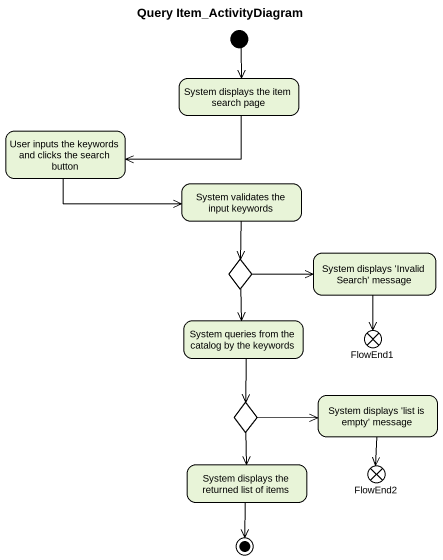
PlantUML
@startuml
title Query Item_ActivityDiagram
hide empty description
state "System displays the item search page" as System_displays_the_item
state "User inputs the keywords and clicks the search button" as User_inputs_the_keywords
state "System validates the input keywords" as System_validates_the_input
state "System displays 'Invalid Search' message" as System_displays_Invalid
state choice1 <<choice>>
state "System queries from the catalog by the keywords" as System_queries_from_the
state FlowEnd1 <<end>>
state choice2 <<choice>>
state "System displays 'list is empty' message" as System_displays_list_is
state "System displays the returned list of items" as System_displays_the
state FlowEnd2 <<end>>
[*] --> System_displays_the_item
System_displays_the_item -left-> User_inputs_the_keywords
User_inputs_the_keywords -right-> System_validates_the_input
System_validates_the_input --> choice1
System_displays_Invalid --> FlowEnd1
choice1 -right-> System_displays_Invalid
choice1 --> System_queries_from_the
System_queries_from_the --> choice2
choice2 -right-> System_displays_list_is
choice2 --> System_displays_the
System_displays_list_is --> FlowEnd2
System_displays_the --> [*]
@enduml
